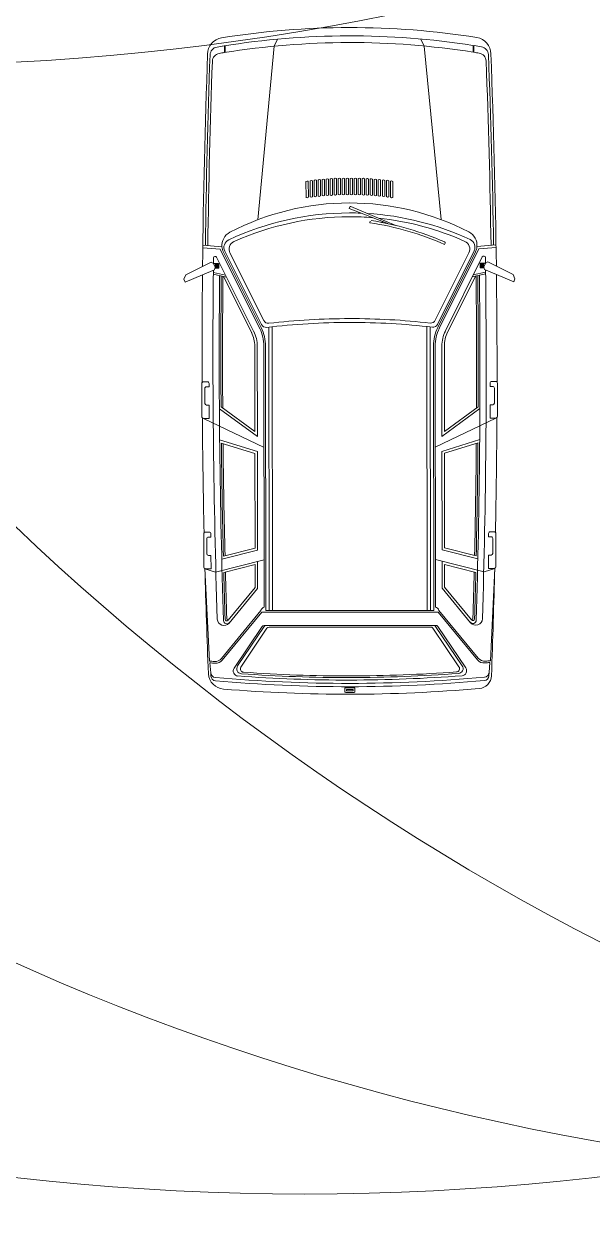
# Model space of a CAD drawing. Header units: millimetres. Extents: x 664 to 1534, y 1164 to 2765.
# Drawn here: x 729.38 to 732.79, y 1326.14 to 1333.3 of the extents above; entities that cross this region are included whole.
import ezdxf

# ---------------------------------------------------------------- set-up
doc = ezdxf.new("R2010")
doc.units = ezdxf.units.MM
doc.layers.get('0').update_dxf_attribs({"lineweight": 20})
doc.layers.add('Barra', color=9, linetype='Continuous', lineweight=9)
doc.layers.add('Jardim', color=92, linetype='Continuous', lineweight=20)

msp = doc.modelspace()

# ---------------------------------------------------------------- hatches: boundary and pattern name
at = {"layer": 'Jardim'}
h = msp.add_hatch(dxfattribs=at)
h.set_pattern_fill('GRASS', color=256, scale=0.04, angle=120, style=0)
h.set_pattern_definition([(210, (175.9079, -101.2197), (-0.26295997, -0.98137997), [0.1905, -1.24634]), (165, (175.9079, -101.2197), (-0.26296015, -0.98138064), [0.1905, -0.8255]), (255, (175.9079, -101.2197), (0.98138064, -0.26296015), [0.1905, -0.8255])])
edge = h.paths.add_edge_path()
edge.add_line((720.4807, 1355.4641), (727.4807, 1355.4641))
edge.add_line((727.4807, 1355.4641), (727.4807, 1359.2641))
edge.add_line((727.4807, 1359.2641), (763.261, 1359.2641))
edge.add_spline(control_points=[(763.261, 1359.2641), (762.538, 1359.8858), (760.7276, 1361.7391), (760.9005, 1364.5087), (761.0119, 1366.2941)], knot_values=[0, 0, 0, 0, 2.755825, 7.755327, 7.755327, 7.755327, 7.755327], degree=3, periodic=0)
edge.add_line((761.0119, 1366.2941), (761.0119, 1377.2941))
edge.add_line((761.0119, 1377.2941), (731.4807, 1377.2941))
edge.add_line((731.4807, 1377.2941), (731.4807, 1381.0441))
edge.add_line((731.4807, 1381.0441), (724.9807, 1381.0441))
edge.add_line((724.9807, 1381.0441), (710.9807, 1381.0441))
edge.add_arc((710.9807, 1380.0441), 1, 90, 180)
edge.add_line((709.9807, 1380.0441), (709.9807, 1342.4641))
edge.add_arc((708.9807, 1342.4641), 1, 270, 360, ccw=False)
edge.add_line((708.9807, 1341.4641), (704.9807, 1341.4641))
edge.add_arc((704.9807, 1340.4641), 1, 90, 180)
edge.add_line((703.9807, 1340.4641), (703.9807, 1331.7101))
edge.add_arc((704.9807, 1331.7101), 1, 180, 270)
edge.add_line((704.9807, 1330.7101), (709.9807, 1330.7101))
edge.add_line((709.9807, 1330.7101), (716.4807, 1342.4641))
edge.add_line((716.4807, 1342.4641), (720.4807, 1342.4641))
edge.add_line((720.4807, 1342.4641), (720.4807, 1355.4641))

# ---------------------------------------------------------------- linework, layer by layer
for p, q in [((730.5806, 1333.1254), (730.5806, 1333.1635)), ((730.5856, 1333.1262), (730.5856, 1333.1649)), ((730.8792, 1333.1636), (730.7804, 1332.1224)), ((730.8792, 1333.1636), (730.8992, 1333.2056)), ((731.7792, 1333.1646), (731.7592, 1333.2066)), ((731.7792, 1333.1646), (731.8804, 1332.1236)), ((732.073, 1333.1279), (732.0729, 1333.1667)), ((732.078, 1333.1271), (732.0779, 1333.1652)), ((731.094, 1332.355), (731.0941, 1332.2592)), ((731.108, 1332.3563), (731.1081, 1332.2606)), ((731.1182, 1332.3581), (731.1183, 1332.2623)), ((731.1322, 1332.3595), (731.1323, 1332.2637)), ((731.1424, 1332.3606), (731.1425, 1332.2647)), ((731.1564, 1332.3619), (731.1565, 1332.2662)), ((731.1666, 1332.363), (731.1667, 1332.2672)), ((731.1806, 1332.3644), (731.1807, 1332.2686)), ((731.1908, 1332.3651), (731.191, 1332.2693)), ((731.2048, 1332.3665), (731.205, 1332.2707)), ((731.2148, 1332.3664), (731.2149, 1332.2706)), ((731.2288, 1332.3678), (731.2289, 1332.272)), ((731.2388, 1332.3677), (731.2389, 1332.2719)), ((731.2528, 1332.369), (731.2529, 1332.2733)), ((731.263, 1332.369), (731.2632, 1332.2731)), ((731.277, 1332.3703), (731.2771, 1332.2745)), ((731.2876, 1332.3687), (731.2877, 1332.2728)), ((731.3016, 1332.37), (731.3017, 1332.2742)), ((731.311, 1332.369), (731.3111, 1332.2732)), ((731.325, 1332.3704), (731.3251, 1332.2746)), ((731.3354, 1332.3704), (731.3355, 1332.2746)), ((731.3494, 1332.3691), (731.3495, 1332.2732)), ((731.3587, 1332.3701), (731.3588, 1332.2743)), ((731.3727, 1332.3688), (731.3728, 1332.2729)), ((731.3833, 1332.3704), (731.3834, 1332.2746)), ((731.3973, 1332.3691), (731.3974, 1332.2733)), ((731.4076, 1332.3692), (731.4077, 1332.2734)), ((731.4216, 1332.3679), (731.4217, 1332.2721)), ((731.4315, 1332.368), (731.4316, 1332.2722)), ((731.4455, 1332.3667), (731.4456, 1332.2708)), ((731.4555, 1332.3668), (731.4556, 1332.271)), ((731.4695, 1332.3655), (731.4696, 1332.2696)), ((731.4797, 1332.3647), (731.4798, 1332.2689)), ((731.4937, 1332.3634), (731.4938, 1332.2676)), ((731.5039, 1332.3623), (731.504, 1332.2666)), ((731.5179, 1332.361), (731.518, 1332.2652)), ((731.5282, 1332.3599), (731.5283, 1332.2642)), ((731.5422, 1332.3586), (731.5423, 1332.2628)), ((731.5524, 1332.3568), (731.5525, 1332.2611)), ((731.5664, 1332.3555), (731.5665, 1332.2597)), ((731.0698, 1332.3515), (731.0699, 1332.2557)), ((731.0838, 1332.3528), (731.0839, 1332.2571)), ((731.5766, 1332.3534), (731.5767, 1332.2576)), ((731.5906, 1332.3521), (731.5907, 1332.2563)), ((731.3332, 1332.1988), (731.3297, 1332.1905)), ((731.3297, 1332.1905), (731.5605, 1332.0991)), ((731.6088, 1332.088), (731.3397, 1332.2014)), ((731.4548, 1332.1133), (731.4534, 1332.1045)), ((730.5545, 1331.945), (730.4505, 1331.9544)), ((730.5653, 1331.9591), (730.4507, 1331.9694)), ((730.7932, 1331.4683), (730.5545, 1331.945)), ((730.8009, 1331.4752), (730.5745, 1331.9274)), ((730.8032, 1331.493), (730.5824, 1331.934)), ((731.8457, 1331.5189), (732.0478, 1331.9246)), ((731.8592, 1331.4942), (732.079, 1331.9357)), ((731.8615, 1331.4764), (732.0869, 1331.9291)), ((731.8692, 1331.4695), (732.1069, 1331.9468)), ((731.9048, 1331.9825), (731.9012, 1331.9743)), ((732.0959, 1331.9609), (732.2105, 1331.9715)), ((732.1069, 1331.9468), (732.2107, 1331.9564)), ((730.4492, 1331.8419), (730.5003, 1331.8672)), ((730.5003, 1331.8672), (730.5146, 1331.8598)), ((730.5207, 1331.8599), (730.5146, 1331.8598)), ((730.5241, 1331.8377), (730.5146, 1331.8598)), ((730.5258, 1331.8333), (730.5258, 1331.8575)), ((730.5308, 1331.8338), (730.5308, 1331.8575)), ((730.7574, 1331.4504), (730.5336, 1331.8973)), ((730.5358, 1331.8338), (730.5358, 1331.8575)), ((730.5408, 1331.8338), (730.5408, 1331.8575)), ((730.5458, 1331.8338), (730.5458, 1331.8575)), ((730.8165, 1331.5177), (730.6136, 1331.923)), ((731.905, 1331.4517), (732.1278, 1331.8992)), ((732.1157, 1331.8356), (732.1157, 1331.8593)), ((732.1207, 1331.8356), (732.1207, 1331.8593)), ((732.1257, 1331.8356), (732.1257, 1331.8593)), ((732.1307, 1331.8356), (732.1307, 1331.8593)), ((732.1357, 1331.8351), (732.1357, 1331.8593)), ((732.1375, 1331.8396), (732.1469, 1331.8617)), ((732.1408, 1331.8617), (732.1469, 1331.8617)), ((732.1611, 1331.8691), (732.1469, 1331.8617)), ((732.2123, 1331.8439), (732.1611, 1331.8691)), ((730.3375, 1331.7655), (730.348, 1331.7917)), ((730.3453, 1331.7471), (730.4487, 1331.7913)), ((730.348, 1331.7917), (730.4492, 1331.8419)), ((730.4487, 1331.7913), (730.5198, 1331.8217)), ((730.5137, 1331.7961), (730.5934, 1331.7778)), ((730.5138, 1331.8064), (730.5876, 1331.7894)), ((730.5241, 1331.8377), (730.5198, 1331.8217)), ((730.5223, 1331.8313), (730.5238, 1331.8313)), ((730.744, 1331.4437), (730.5745, 1331.7822)), ((731.9184, 1331.445), (732.0872, 1331.7839)), ((732.1479, 1331.798), (732.0682, 1331.7795)), ((732.1478, 1331.8083), (732.074, 1331.7911)), ((732.1375, 1331.8396), (732.1418, 1331.8236)), ((732.1392, 1331.8331), (732.1377, 1331.8331)), ((732.213, 1331.7933), (732.1418, 1331.8236)), ((732.3137, 1331.794), (732.2123, 1331.8439)), ((732.3164, 1331.7493), (732.213, 1331.7933)), ((732.3243, 1331.7677), (732.3137, 1331.794)), ((730.3453, 1331.7471), (730.3375, 1331.7655)), ((732.3164, 1331.7493), (732.3243, 1331.7677)), ((730.8473, 1331.4782), (730.8492, 1329.7776)), ((730.8673, 1331.4783), (730.8692, 1329.7776)), ((731.7951, 1331.4793), (731.7971, 1329.7787)), ((731.8151, 1331.4793), (731.8171, 1329.7787)), ((730.7624, 1331.3635), (730.763, 1330.8509)), ((730.7774, 1331.3635), (730.778, 1330.8214)), ((730.8174, 1331.3635), (730.8192, 1329.7976)), ((730.8274, 1331.3635), (730.8292, 1329.7776)), ((731.8353, 1331.3647), (731.8371, 1329.7788)), ((731.8453, 1331.3647), (731.8471, 1329.7988)), ((731.8853, 1331.3648), (731.8859, 1330.8227)), ((731.9003, 1331.3648), (731.9009, 1330.8523)), ((730.4448, 1330.9406), (730.4446, 1331.1406)), ((730.4546, 1331.1506), (730.4778, 1331.1506)), ((730.4879, 1331.1206), (730.4879, 1331.1406)), ((732.1753, 1331.1226), (732.1753, 1331.1426)), ((732.2086, 1331.1526), (732.1853, 1331.1526)), ((732.2188, 1330.9426), (732.2186, 1331.1426)), ((730.463, 1331.0206), (730.4629, 1331.1106)), ((730.4729, 1331.1206), (730.4879, 1331.1206)), ((732.1903, 1331.1226), (732.1753, 1331.1226)), ((732.2004, 1331.0226), (732.2003, 1331.1126)), ((730.473, 1331.0106), (730.488, 1331.0106)), ((730.4881, 1330.9306), (730.488, 1331.0106)), ((730.763, 1330.8509), (730.5599, 1330.9989)), ((731.9009, 1330.8523), (732.1036, 1331.0007)), ((732.1755, 1330.9326), (732.1755, 1331.0126)), ((732.1905, 1331.0126), (732.1755, 1331.0126)), ((730.4548, 1330.9306), (730.4881, 1330.9306)), ((730.4548, 1330.9306), (730.8181, 1330.7561)), ((730.778, 1330.8214), (730.55, 1330.9876)), ((732.2089, 1330.9326), (731.846, 1330.7573)), ((731.8859, 1330.8227), (732.1135, 1330.9894)), ((732.2088, 1330.9326), (732.1755, 1330.9326)), ((730.7781, 1330.7311), (730.5517, 1330.8011)), ((730.7631, 1330.72), (730.5616, 1330.7823)), ((731.886, 1330.7324), (732.1123, 1330.8029)), ((731.901, 1330.7213), (732.1024, 1330.7841)), ((730.7631, 1330.72), (730.7638, 1330.1521)), ((730.7781, 1330.7311), (730.7788, 1330.1404)), ((731.886, 1330.7324), (731.8867, 1330.1417)), ((731.901, 1330.7213), (731.9017, 1330.1534)), ((730.4564, 1330.0385), (730.4562, 1330.2385)), ((730.4662, 1330.2485), (730.4894, 1330.2486)), ((730.4746, 1330.1185), (730.4745, 1330.2085)), ((730.4845, 1330.2186), (730.4995, 1330.2186)), ((730.4995, 1330.2186), (730.4994, 1330.2386)), ((732.1658, 1330.2205), (732.1658, 1330.2405)), ((732.1808, 1330.2205), (732.1658, 1330.2205)), ((732.199, 1330.2505), (732.1758, 1330.2505)), ((732.1909, 1330.1205), (732.1908, 1330.2105)), ((732.2093, 1330.0405), (732.209, 1330.2405)), ((730.5644, 1330.0853), (730.7788, 1330.1404)), ((730.574, 1330.1033), (730.7638, 1330.1521)), ((732.1012, 1330.0871), (731.8867, 1330.1417)), ((732.0916, 1330.105), (731.9017, 1330.1534)), ((730.4846, 1330.1086), (730.4996, 1330.1086)), ((730.4997, 1330.0286), (730.4996, 1330.1086)), ((730.5273, 1330.0078), (730.8189, 1330.0828)), ((730.7789, 1330.0725), (730.7791, 1329.9106)), ((732.1385, 1330.0097), (731.8467, 1330.0839)), ((731.8867, 1330.0738), (731.8869, 1329.9119)), ((732.1809, 1330.1105), (732.1659, 1330.1105)), ((732.166, 1330.0305), (732.1659, 1330.1105)), ((730.4899, 1329.4746), (730.4633, 1330.029)), ((730.5273, 1330.0078), (730.4633, 1330.0288)), ((730.4664, 1330.0285), (730.4997, 1330.0286)), ((730.5765, 1330.005), (730.7639, 1330.0531)), ((730.7639, 1330.0531), (730.7641, 1329.916)), ((732.0892, 1330.0067), (731.9018, 1330.0544)), ((731.9018, 1330.0544), (731.9019, 1329.9173)), ((732.1385, 1330.0097), (732.2024, 1330.0308)), ((732.1993, 1330.0305), (732.166, 1330.0305)), ((732.1771, 1329.4765), (732.2024, 1330.0308)), ((730.7641, 1329.916), (730.6025, 1329.7193)), ((730.7791, 1329.9106), (730.6084, 1329.7027)), ((731.8869, 1329.9119), (732.0581, 1329.7044)), ((731.9019, 1329.9173), (732.0639, 1329.7209)), ((731.8371, 1329.7788), (731.3331, 1329.7782)), ((731.8671, 1329.7788), (732.104, 1329.4916)), ((730.7992, 1329.7776), (730.563, 1329.4899)), ((730.8039, 1329.7676), (730.5673, 1329.4794)), ((730.8039, 1329.7676), (731.3332, 1329.7682)), ((730.8292, 1329.7776), (731.3331, 1329.7782)), ((731.8624, 1329.7688), (731.3332, 1329.7682)), ((731.8624, 1329.7688), (732.0997, 1329.4812)), ((730.8063, 1329.681), (730.6382, 1329.4316)), ((730.8184, 1329.681), (730.6594, 1329.4451)), ((730.8358, 1329.671), (730.6792, 1329.4387)), ((730.8188, 1329.6876), (731.3333, 1329.6882)), ((730.8482, 1329.6776), (731.3333, 1329.6782)), ((731.8477, 1329.6888), (731.3333, 1329.6882)), ((731.8183, 1329.6787), (731.3333, 1329.6782)), ((731.8307, 1329.6722), (731.9879, 1329.4402)), ((731.8481, 1329.6822), (732.0077, 1329.4467)), ((731.8602, 1329.6822), (732.0289, 1329.4332)), ((730.4986, 1329.4046), (730.4933, 1329.4642)), ((732.1685, 1329.4065), (732.1737, 1329.4661)), ((730.4986, 1329.4046), (730.4994, 1329.3844)), ((732.1685, 1329.4065), (732.1678, 1329.3863)), ((731.3637, 1329.313), (731.3037, 1329.313)), ((731.3037, 1329.313), (731.3037, 1329.2905)), ((731.3087, 1329.2855), (731.3587, 1329.2856)), ((731.3537, 1329.303), (731.3137, 1329.303)), ((731.3137, 1329.303), (731.3137, 1329.2955)), ((731.3137, 1329.2955), (731.3537, 1329.2956)), ((731.3537, 1329.303), (731.3537, 1329.2956)), ((731.3637, 1329.313), (731.3637, 1329.2906))]:
    msp.add_line(p, q)
for centre, radius, start, end in [((730.5793, 1333.115), 0.1, 99.14271, 180.06601), ((730.5793, 1333.115), 0.1, 99.14271, 180.06601), ((731.3347, 1328.4213), 4.8542, 80.98932, 99.14271), ((731.3347, 1328.4213), 4.8042, 81.18149, 99.14271), ((732.0793, 1333.1168), 0.1, 0.06601, 80.98932), ((730.5441, 1333.1092), 0.05, 99.57221, 177.90744), ((731.3347, 1328.4213), 4.8042, 99.05924, 99.57221), ((731.3347, 1328.4213), 4.7642, 81.08569, 99.14271), ((730.5786, 1333.1635), 0.002, 0.06601, 99.05924), ((730.5876, 1333.1649), 0.002, 98.95054, 180.06601), ((732.0709, 1333.1667), 0.002, 0.06601, 81.18149), ((732.0799, 1333.1652), 0.002, 81.07279, 180.06601), ((731.3347, 1328.4213), 4.8042, 80.55982, 81.07279), ((732.1145, 1333.111), 0.05, 2.22459, 80.55982), ((779.5947, 1331.317), 49.1483, 177.90358, 179.38812), ((779.5947, 1331.317), 49.1333, 177.90744, 179.24073), ((779.5947, 1331.317), 49.1183, 177.95151, 179.24207), ((730.5578, 1333.071), 0.05, 99.48626, 177.95151), ((731.3347, 1328.4213), 4.7642, 99.10722, 99.48626), ((731.3347, 1328.4213), 4.7642, 80.64577, 81.02481), ((732.1009, 1333.0727), 0.05, 2.18051, 80.64577), ((683.0682, 1331.2058), 49.1183, 0.88996, 2.18051), ((683.0682, 1331.2058), 49.1333, 0.8913, 2.22459), ((683.0682, 1331.2058), 49.1483, 0.74391, 2.22845), ((731.0775, 1332.344), 0.0108, 54.78748, 136.19952), ((731.1018, 1332.3475), 0.0108, 54.78748, 136.19952), ((731.126, 1332.3507), 0.0108, 54.78748, 136.19952), ((731.1502, 1332.3531), 0.0108, 54.78748, 136.19952), ((731.1744, 1332.3556), 0.0108, 54.78748, 136.19952), ((731.1986, 1332.3577), 0.0108, 54.78748, 136.19952), ((731.2226, 1332.3589), 0.0108, 54.78748, 136.19952), ((731.2466, 1332.3602), 0.0108, 54.78748, 136.19952), ((731.2708, 1332.3615), 0.0108, 54.78748, 136.19952), ((731.2954, 1332.3612), 0.0108, 54.78748, 136.19952), ((731.3187, 1332.3615), 0.0108, 54.78748, 136.19952), ((731.3416, 1332.3616), 0.0108, 43.93251, 125.34455), ((731.3649, 1332.3613), 0.0108, 43.93251, 125.34455), ((731.3895, 1332.3616), 0.0108, 43.93251, 125.34455), ((731.4138, 1332.3604), 0.0108, 43.93251, 125.34455), ((731.4378, 1332.3592), 0.0108, 43.93251, 125.34455), ((731.4617, 1332.358), 0.0108, 43.93251, 125.34455), ((731.4859, 1332.3559), 0.0108, 43.93251, 125.34455), ((731.5102, 1332.3535), 0.0108, 43.93251, 125.34455), ((731.5344, 1332.3511), 0.0108, 43.93251, 125.34455), ((731.5586, 1332.3481), 0.0108, 43.93251, 125.34455), ((731.5828, 1332.3446), 0.0108, 43.93251, 125.34455), ((731.3321, 1330.6666), 1.5567, 90.06601, 117.49644), ((731.0761, 1332.2644), 0.0107, 234.50145, 316.93158), ((731.1003, 1332.2678), 0.0107, 234.50145, 316.93158), ((731.1245, 1332.271), 0.0107, 234.50145, 316.93158), ((731.1487, 1332.2734), 0.0107, 234.50145, 316.93158), ((731.1729, 1332.2759), 0.0107, 234.50145, 316.93158), ((731.1972, 1332.278), 0.0107, 234.50145, 316.93158), ((731.2211, 1332.2793), 0.0107, 234.50145, 316.93158), ((731.2451, 1332.2805), 0.0107, 234.50145, 316.93158), ((731.2694, 1332.2818), 0.0107, 234.50145, 316.93158), ((731.2939, 1332.2815), 0.0107, 234.50145, 316.93158), ((731.3173, 1332.2819), 0.0107, 234.50145, 316.93158), ((731.3321, 1330.6666), 1.5567, 62.63559, 90.06601), ((731.3433, 1332.2819), 0.0107, 223.20045, 305.63058), ((731.3666, 1332.2816), 0.0107, 223.20045, 305.63058), ((731.3912, 1332.282), 0.0107, 223.20045, 305.63058), ((731.4155, 1332.2807), 0.0107, 223.20045, 305.63058), ((731.4394, 1332.2795), 0.0107, 223.20045, 305.63058), ((731.4634, 1332.2783), 0.0107, 223.20045, 305.63058), ((731.4876, 1332.2763), 0.0107, 223.20045, 305.63058), ((731.5118, 1332.2739), 0.0107, 223.20045, 305.63058), ((731.536, 1332.2715), 0.0107, 223.20045, 305.63058), ((731.5603, 1332.2684), 0.0107, 223.20045, 305.63058), ((731.5845, 1332.2649), 0.0107, 223.20045, 305.63058), ((731.3324, 1330.451), 1.7124, 90.06601, 115.10432), ((731.3324, 1330.451), 1.6894, 90.06601, 114.27904), ((731.3324, 1330.451), 1.7124, 87.6818, 90.06601), ((731.3324, 1330.451), 1.6894, 85.31205, 90.06601), ((731.3378, 1332.1968), 0.005, 67.1443, 157.1443), ((731.3324, 1330.451), 1.7124, 65.02771, 86.47349), ((731.1867, 1330.3521), 1.7726, 66.22898, 81.3464), ((731.185, 1330.3463), 1.7926, 66.41494, 81.16044), ((731.3324, 1330.451), 1.6894, 65.85299, 84.11006), ((731.5302, 1332.1034), 0.005, 81.16044, 171.32071), ((730.6549, 1331.9677), 0.09, 117.49644, 185.47242), ((730.6271, 1331.9563), 0.05, 115.10432, 206.60061), ((732.0063, 1331.9693), 0.09, 354.65961, 62.63559), ((732.0342, 1331.958), 0.05, 333.53142, 65.02771), ((730.6549, 1331.9677), 0.09, 185.47242, 206.60061), ((730.6583, 1331.9454), 0.05, 114.27904, 206.60061), ((731.9003, 1331.9845), 0.005, 336.25468, 66.41494), ((732.003, 1331.9469), 0.05, 333.53142, 65.85299), ((732.0063, 1331.9693), 0.09, 333.53142, 354.65961), ((779.5947, 1331.327), 49.0833, 179.33934, 179.37789), ((730.5247, 1331.8929), 0.01, 26.60061, 179.33934), ((730.5208, 1331.8549), 0.005, 0.06601, 90.98019), ((730.5283, 1331.8575), 0.0025, 0.06601, 180.06601), ((730.5333, 1331.8575), 0.0025, 0.06601, 180.06601), ((730.5383, 1331.8575), 0.0025, 0.06601, 180.06601), ((730.5433, 1331.8575), 0.0025, 0.06601, 180.06601), ((732.1182, 1331.8593), 0.0025, 0.06601, 180.06601), ((732.1232, 1331.8593), 0.0025, 0.06601, 180.06601), ((732.1282, 1331.8593), 0.0025, 0.06601, 180.06601), ((732.1368, 1331.8947), 0.01, 0.79269, 153.53142), ((732.1332, 1331.8593), 0.0025, 0.06601, 180.06601), ((732.1407, 1331.8567), 0.005, 89.15184, 180.06601), ((683.0681, 1331.2158), 49.0833, 0.75414, 0.79269), ((779.5947, 1331.317), 49.1483, 179.44705, 180.19851), ((779.5947, 1331.327), 49.0833, 179.42547, 181.86827), ((730.5238, 1331.8333), 0.002, 270.06601, 0.06601), ((730.5283, 1331.8338), 0.0025, 180.06601, 0.06601), ((730.5333, 1331.8338), 0.0025, 180.06601, 0.06601), ((730.5383, 1331.8338), 0.0025, 180.06601, 0.06601), ((730.5433, 1331.8338), 0.0025, 180.06601, 0.06601), ((779.6073, 1331.317), 49.0583, 179.45048, 181.86856), ((779.6073, 1331.317), 49.0483, 179.45304, 180.37171), ((779.6073, 1331.317), 49.0383, 179.45561, 180.38034), ((683.0556, 1331.2058), 49.0383, 359.75169, 0.67642), ((683.0556, 1331.2058), 49.0583, 358.26347, 0.68155), ((683.0556, 1331.2058), 49.0483, 359.76032, 0.67899), ((732.1182, 1331.8356), 0.0025, 180.06601, 0.06601), ((732.1232, 1331.8356), 0.0025, 180.06601, 0.06601), ((732.1282, 1331.8356), 0.0025, 180.06601, 0.06601), ((683.0681, 1331.2158), 49.0833, 358.26376, 0.70656), ((732.1332, 1331.8356), 0.0025, 180.06601, 0.06601), ((732.1377, 1331.8351), 0.002, 180.06601, 270.06601), ((683.0682, 1331.2058), 49.1483, 359.93352, 0.68498), ((730.8434, 1331.5311), 0.03, 206.60061, 276.56331), ((731.3361, 1327.2488), 4.2575, 90.06601, 96.77822), ((731.3361, 1327.2488), 4.2805, 90.06601, 96.56331), ((731.3361, 1327.2488), 4.2805, 83.56872, 90.06601), ((731.3361, 1327.2488), 4.2575, 83.3538, 90.06601), ((731.8189, 1331.5323), 0.03, 263.56872, 333.53142), ((730.5774, 1331.3632), 0.185, 0.06601, 26.60061), ((730.5774, 1331.3632), 0.2, 0.06601, 26.60061), ((730.5774, 1331.3632), 0.24, 0.06601, 26.60061), ((730.5774, 1331.3632), 0.25, 0.06601, 26.60061), ((730.83, 1331.5064), 0.03, 206.60061, 276.77822), ((731.8323, 1331.5076), 0.03, 263.3538, 333.53142), ((732.0853, 1331.365), 0.25, 153.53142, 180.06601), ((732.0853, 1331.365), 0.24, 153.53142, 180.06601), ((732.0853, 1331.365), 0.2, 153.53142, 180.06601), ((732.0853, 1331.365), 0.185, 153.53142, 180.06601), ((730.4546, 1331.1406), 0.01, 142.11041, 180.06601), ((730.4546, 1331.1406), 0.01, 90.06601, 142.11041), ((730.4779, 1331.1406), 0.01, 0.06601, 90.06601), ((732.1853, 1331.1426), 0.01, 90.06601, 180.06601), ((732.2086, 1331.1426), 0.01, 38.02162, 90.06601), ((732.2086, 1331.1426), 0.01, 0.06601, 38.02162), ((730.4729, 1331.1106), 0.01, 90.06601, 180.06601), ((732.1903, 1331.1126), 0.01, 0.06601, 90.06601), ((730.473, 1331.0206), 0.01, 180.06601, 270.06601), ((732.1904, 1331.0226), 0.01, 270.06601, 0.06601), ((730.4548, 1330.9406), 0.01, 180.06601, 226.21118), ((779.5947, 1331.317), 49.1483, 180.44725, 181.25047), ((730.4548, 1330.9406), 0.01, 226.21118, 270.06601), ((683.0682, 1331.2058), 49.1483, 358.88156, 359.68478), ((732.2088, 1330.9426), 0.01, 270.06601, 313.92085), ((732.2088, 1330.9426), 0.01, 313.92085, 0.06601), ((779.6073, 1331.317), 49.0483, 180.62469, 181.41797), ((683.0556, 1331.2058), 49.0383, 358.71676, 359.50359), ((683.0556, 1331.2058), 49.0483, 358.71406, 359.50734), ((779.6073, 1331.317), 49.0383, 180.62844, 181.41527), ((730.4662, 1330.2385), 0.01, 143.84823, 180.06601), ((730.4662, 1330.2385), 0.01, 90.06601, 143.84823), ((730.4845, 1330.2086), 0.01, 90.06601, 180.06601), ((730.4894, 1330.2386), 0.01, 0.06601, 90.06601), ((732.1758, 1330.2405), 0.01, 90.06601, 180.06601), ((732.1808, 1330.2105), 0.01, 0.06601, 90.06601), ((732.199, 1330.2405), 0.01, 36.2838, 90.06601), ((732.199, 1330.2405), 0.01, 0.06601, 36.2838), ((730.4846, 1330.1186), 0.01, 180.06601, 270.06601), ((732.1809, 1330.1205), 0.01, 270.06601, 0.06601), ((730.4664, 1330.0385), 0.01, 180.06601, 251.75454), ((779.5947, 1331.317), 49.1483, 181.50165, 182.23727), ((730.4664, 1330.0385), 0.01, 251.75454, 270.06601), ((779.6073, 1331.317), 49.0483, 181.53283, 181.8597), ((779.6073, 1331.3102), 49.0383, 181.52229, 181.84638), ((683.0556, 1331.199), 49.0383, 358.28565, 358.60974), ((683.0556, 1331.2058), 49.0483, 358.27232, 358.5992), ((683.0682, 1331.2058), 49.1483, 357.87851, 358.63038), ((732.1993, 1330.0405), 0.01, 270.06601, 288.37749), ((732.1993, 1330.0405), 0.01, 288.37749, 0.06601), ((730.8247, 1329.7721), 0.0261, 102.19497, 167.93705), ((731.8416, 1329.7733), 0.0261, 12.19497, 77.93705), ((730.5775, 1329.7281), 0.04, 181.86827, 320.6091), ((730.595, 1329.718), 0.02, 181.86856, 320.6091), ((730.5948, 1329.7256), 0.01, 181.8597, 320.6091), ((730.6044, 1329.7306), 0.01, 181.84638, 265.33425), ((732.0714, 1329.7197), 0.02, 219.52293, 358.26347), ((732.0889, 1329.7299), 0.04, 219.52293, 358.26376), ((732.062, 1329.7322), 0.01, 274.79778, 358.28565), ((732.0716, 1329.7273), 0.01, 219.52293, 358.27232), ((730.8188, 1329.6726), 0.015, 90.06601, 146.01569), ((730.8308, 1329.6726), 0.015, 90.06601, 146.01569), ((730.8482, 1329.6626), 0.015, 90.06601, 146.01569), ((731.8183, 1329.6637), 0.015, 34.11634, 90.06601), ((731.8357, 1329.6738), 0.015, 34.11634, 90.06601), ((731.8478, 1329.6738), 0.015, 34.11634, 90.06601), ((731.3233, 1338.3267), 8.8912, 264.62182, 264.81513), ((731.3233, 1338.3267), 8.9012, 264.64958, 264.8494), ((730.5243, 1329.5216), 0.05, 264.81513, 320.6091), ((730.5287, 1329.5112), 0.05, 264.8494, 320.6091), ((730.6631, 1329.4148), 0.03, 146.01569, 265.76327), ((730.6843, 1329.4283), 0.03, 146.01569, 265.89238), ((730.6958, 1329.4275), 0.02, 146.01569, 265.96647), ((731.9713, 1329.429), 0.02, 274.16556, 34.11634), ((731.9828, 1329.4298), 0.03, 274.23965, 34.11634), ((732.004, 1329.4164), 0.03, 274.36876, 34.11634), ((732.1382, 1329.513), 0.05, 219.52293, 275.28263), ((732.1426, 1329.5235), 0.05, 219.52293, 275.3169), ((731.3233, 1338.3267), 8.9012, 275.28263, 275.48245), ((731.3233, 1338.3267), 8.8912, 275.3169, 275.5102), ((730.5836, 1329.406), 0.1, 184.3997, 265.25973), ((730.5286, 1329.4057), 0.03, 182.2307, 264.90949), ((730.5294, 1329.3856), 0.03, 182.25423, 264.92592), ((731.3233, 1338.3267), 8.9862, 264.90949, 270.06601), ((731.3233, 1338.3267), 9.0062, 264.92592, 270.06601), ((731.3233, 1338.3267), 8.9662, 265.76327, 270.06601), ((731.3233, 1338.3267), 8.9512, 265.89238, 270.06601), ((731.3233, 1338.3267), 8.9412, 265.96647, 270.06601), ((731.3233, 1338.3267), 8.9412, 270.06601, 274.16556), ((731.3233, 1338.3267), 8.9512, 270.06601, 274.23965), ((731.3233, 1338.3267), 8.9662, 270.06601, 274.36876), ((731.3233, 1338.3267), 8.9862, 270.06601, 275.22254), ((731.3233, 1338.3267), 9.0062, 270.06601, 275.20611), ((732.1028, 1329.3893), 0.08, 274.9849, 357.87851), ((732.1378, 1329.3874), 0.03, 275.20611, 357.8778), ((732.1385, 1329.4076), 0.03, 275.22254, 357.90133), ((731.3233, 1338.3267), 9.0512, 265.25973, 270.06601), ((731.3087, 1329.2905), 0.005, 180.06601, 270.06601), ((731.3233, 1338.3267), 9.0512, 270.06601, 274.9849), ((731.3587, 1329.2906), 0.005, 270.06601, 0.06601)]:
    msp.add_arc(centre, radius, start, end)
at = {"layer": 'Barra'}
for centre in [(728.5507, 1348.0474), (735.4407, 1341.3641), (731.0625, 1341.2769), (739.6705, 1341.1441)]:
    msp.add_circle(centre, 15, dxfattribs=at)

doc.saveas('drawing.dxf')
